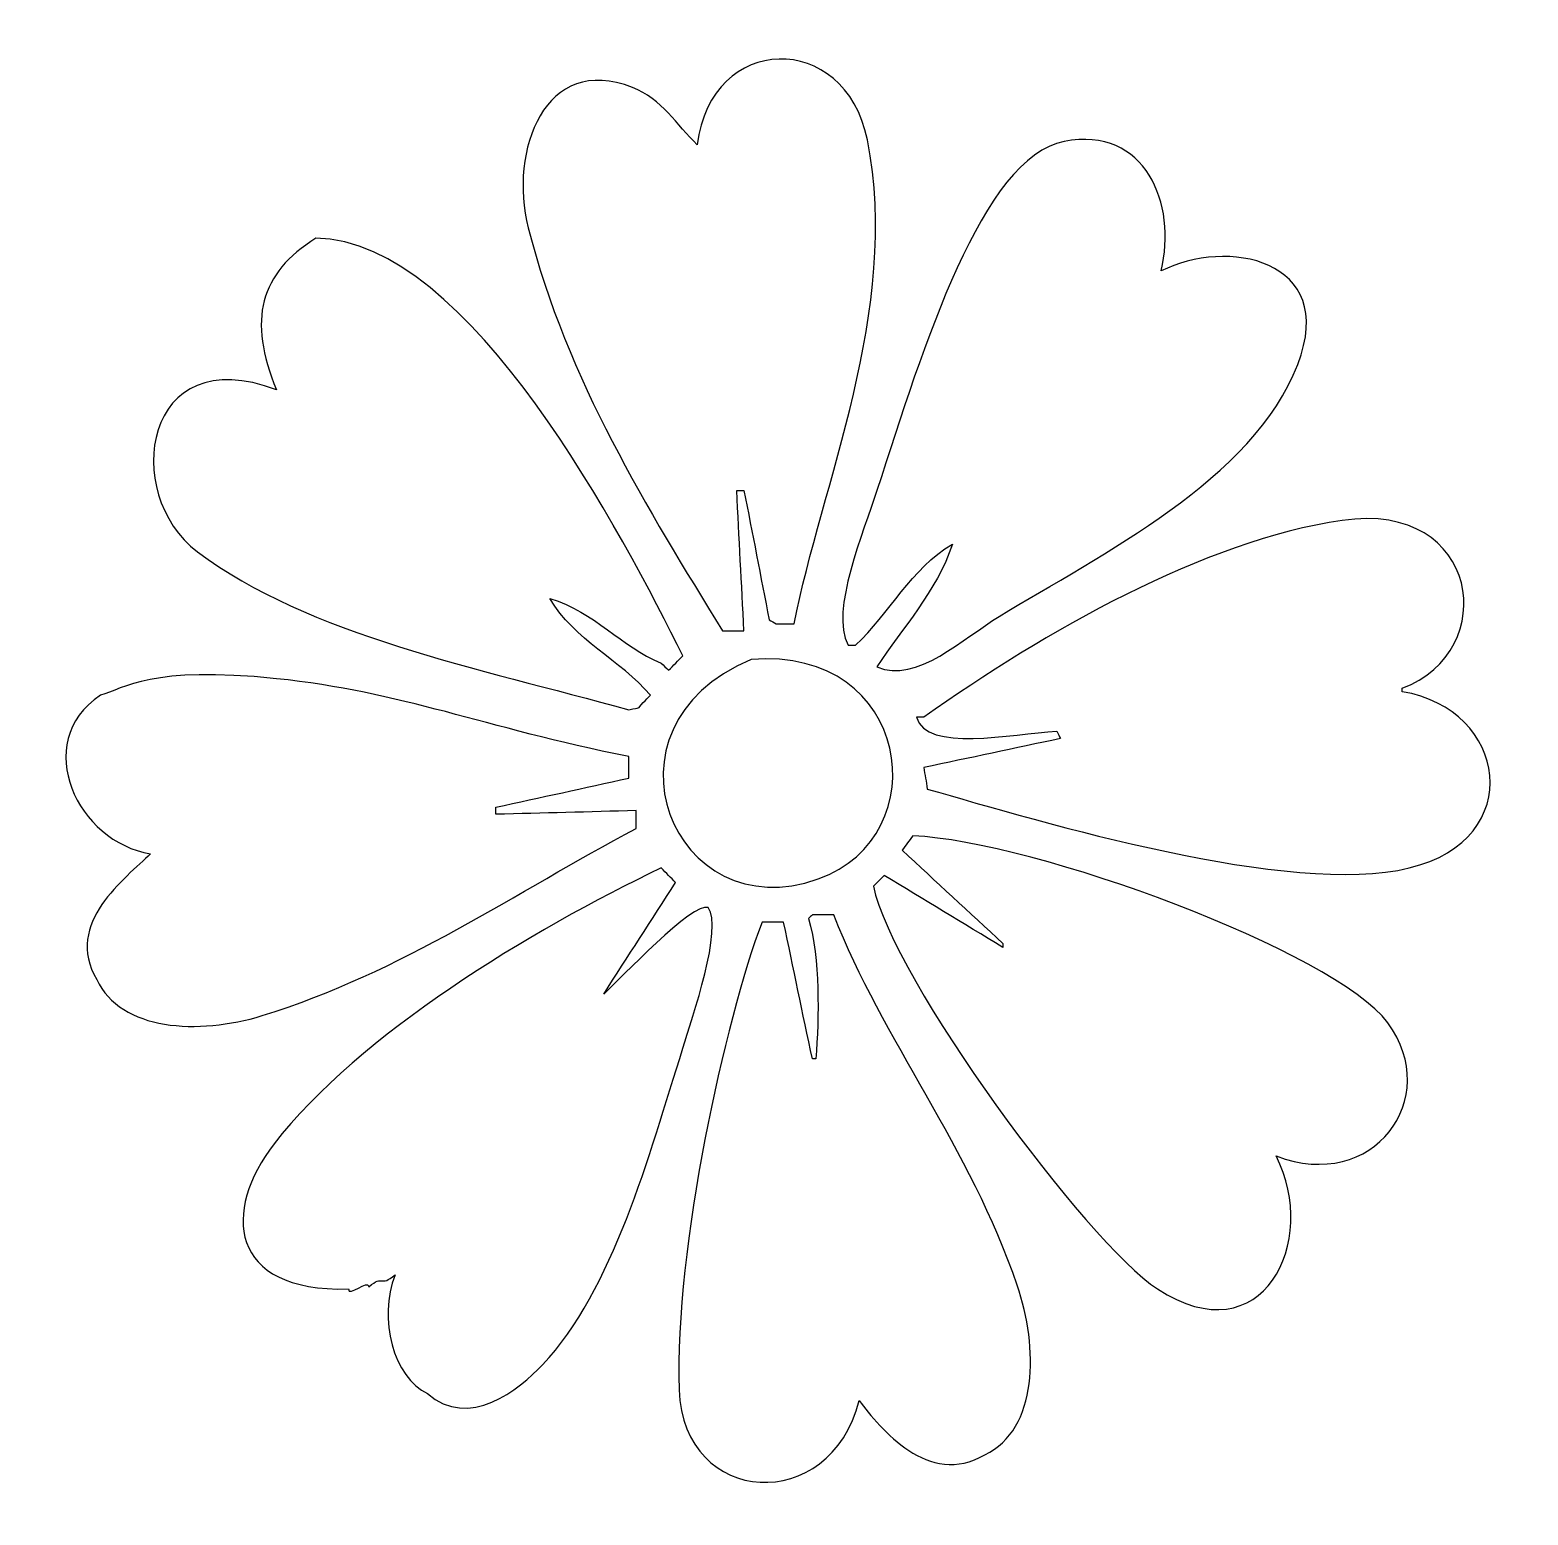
# Model space of a CAD drawing. Header units: centimetres. Extents: x -9.5 to 9.5, y -9.5 to 9.4.
import ezdxf

# ---------------------------------------------------------------- set-up
doc = ezdxf.new("R2010")
doc.units = ezdxf.units.CM
doc.header["$MEASUREMENT"] = 0
doc.layers.add('Camada 1', color=7, linetype='Continuous')

msp = doc.modelspace()

# ---------------------------------------------------------------- linework, layer by layer
at = {"layer": 'Camada 1'}
for points, knots in [([(-0.43277, 1.77645), (-0.52516, 1.77645), (-0.61673, 1.77645), (-0.70754, 1.77645), (-0.70754, 1.77645), (-1.64917, 3.32069), (-2.67916, 4.95325), (-3.17571, 6.90079), (-3.17571, 6.90079), (-3.42638, 7.88097), (-2.96277, 9.12146), (-1.85081, 8.6844), (-1.85081, 8.6844), (-1.47481, 8.53658), (-1.29243, 8.20876), (-1.02571, 7.95489), (-1.02571, 7.95489), (-0.85616, 9.38179), (0.85669, 9.41393), (1.13631, 8.01596), (1.13631, 8.01596), (1.56861, 5.85154), (0.54102, 3.61636), (0.20752, 1.86808), (0.20752, 1.86808), (0.13203, 1.86808), (0.0565, 1.86808), (-0.02222, 1.86808), (-0.02222, 1.86808), (-0.05199, 1.88414), (-0.08167, 1.90179), (-0.1122, 1.91629), (-0.1122, 1.91629), (-0.21909, 2.46586), (-0.32514, 3.0154), (-0.4328, 3.56171), (-0.4328, 3.56171), (-0.46413, 3.56171), (-0.49466, 3.56171), (-0.52519, 3.56171), (-0.52519, 3.56171), (-0.49463, 2.96718), (-0.46409, 2.37264), (-0.43277, 1.77645)], [0, 0, 0, 0, 0.08333333, 0.08333333, 0.08333333, 0.08333333, 0.16666667, 0.16666667, 0.16666667, 0.16666667, 0.25, 0.25, 0.25, 0.25, 0.33333333, 0.33333333, 0.33333333, 0.33333333, 0.41666667, 0.41666667, 0.41666667, 0.41666667, 0.5, 0.5, 0.5, 0.5, 0.58333333, 0.58333333, 0.58333333, 0.58333333, 0.66666667, 0.66666667, 0.66666667, 0.66666667, 0.75, 0.75, 0.75, 0.75, 0.83333333, 0.83333333, 0.83333333, 0.83333333, 1, 1, 1, 1]), ([(3.63825, 7.99665), (4.67306, 8.19591), (5.07637, 7.20607), (4.87232, 6.35123), (4.87232, 6.35123), (5.69338, 6.77062), (7.12681, 6.51191), (6.60928, 5.16217), (6.60928, 5.16217), (6.04696, 3.69834), (4.10259, 2.7438), (2.81388, 1.96127), (2.81388, 1.96127), (2.36882, 1.69132), (1.75655, 1.1), (1.25842, 1.31852), (1.25842, 1.31852), (1.57978, 1.82144), (2.01529, 2.26816), (2.21933, 2.88041), (2.21933, 2.88041), (1.68749, 2.56381), (1.42233, 2.00141), (0.98523, 1.59493), (0.98523, 1.59493), (0.95631, 1.59493), (0.92416, 1.59493), (0.89204, 1.59493), (0.89204, 1.59493), (0.65669, 2.03842), (1.0913, 3.03789), (1.25841, 3.56174), (1.25841, 3.56174), (1.84974, 5.39675), (2.59854, 7.79742), (3.63825, 7.99665)], [0, 0, 0, 0, 0.1, 0.1, 0.1, 0.1, 0.2, 0.2, 0.2, 0.2, 0.3, 0.3, 0.3, 0.3, 0.4, 0.4, 0.4, 0.4, 0.5, 0.5, 0.5, 0.5, 0.6, 0.6, 0.6, 0.6, 0.7, 0.7, 0.7, 0.7, 0.8, 0.8, 0.8, 0.8, 1, 1, 1, 1]), ([(-5.87607, 6.76581), (-3.91969, 6.75938), (-1.94325, 2.92861), (-1.20893, 1.45994), (-1.20893, 1.45994), (-1.27076, 1.39887), (-1.33104, 1.33617), (-1.39128, 1.27674), (-1.39128, 1.27674), (-1.42181, 1.30722), (-1.45478, 1.33617), (-1.48531, 1.36672), (-1.48531, 1.36672), (-2.00273, 1.58204), (-2.32166, 2.00947), (-2.90096, 2.18944), (-2.90096, 2.18944), (-2.58841, 1.65596), (-2.00754, 1.4117), (-1.62188, 0.95857), (-1.62188, 0.95857), (-1.65241, 0.92478), (-1.68295, 0.8975), (-1.71348, 0.86538), (-1.71348, 0.86538), (-1.80264, 0.76897), (-1.72954, 0.81553), (-1.89744, 0.77219), (-1.89744, 0.77219), (-3.80961, 1.30723), (-5.96686, 1.7186), (-7.38172, 2.78234), (-7.38172, 2.78234), (-8.36269, 3.52151), (-8.06945, 5.48995), (-6.37662, 4.83921), (-6.37662, 4.83921), (-6.74697, 5.73584), (-6.58869, 6.32231), (-5.87607, 6.76581)], [0, 0, 0, 0, 0.09090909, 0.09090909, 0.09090909, 0.09090909, 0.18181818, 0.18181818, 0.18181818, 0.18181818, 0.27272727, 0.27272727, 0.27272727, 0.27272727, 0.36363636, 0.36363636, 0.36363636, 0.36363636, 0.45454545, 0.45454545, 0.45454545, 0.45454545, 0.54545455, 0.54545455, 0.54545455, 0.54545455, 0.63636364, 0.63636364, 0.63636364, 0.63636364, 0.72727273, 0.72727273, 0.72727273, 0.72727273, 0.81818182, 0.81818182, 0.81818182, 0.81818182, 1, 1, 1, 1]), ([(7.17334, 3.18083), (8.94089, 3.43793), (9.19476, 1.51612), (7.93664, 1.04691), (7.93664, 1.04691), (7.93664, 1.03085), (7.93664, 1.01476), (7.93664, 1.00354), (7.93664, 1.00354), (9.27675, 0.78502), (9.53708, -0.87005), (8.02662, -1.23642), (8.02662, -1.23642), (6.51617, -1.60599), (3.35056, -0.6483), (1.89794, -0.23375), (1.89794, -0.23375), (1.88508, -0.14056), (1.86899, -0.05055), (1.85296, 0.03943), (1.85296, 0.03943), (2.43462, 0.16154), (3.01311, 0.28689), (3.59159, 0.40733), (3.59159, 0.40733), (3.57714, 0.43792), (3.56111, 0.46683), (3.54658, 0.50052), (3.54658, 0.50052), (2.96812, 0.47004), (1.87867, 0.229), (1.76297, 0.68052), (1.76297, 0.68052), (1.79189, 0.68052), (1.82404, 0.68052), (1.85295, 0.68052), (1.85295, 0.68052), (3.38914, 1.76523), (5.40736, 2.92062), (7.17334, 3.18083)], [0, 0, 0, 0, 0.09090909, 0.09090909, 0.09090909, 0.09090909, 0.18181818, 0.18181818, 0.18181818, 0.18181818, 0.27272727, 0.27272727, 0.27272727, 0.27272727, 0.36363636, 0.36363636, 0.36363636, 0.36363636, 0.45454545, 0.45454545, 0.45454545, 0.45454545, 0.54545455, 0.54545455, 0.54545455, 0.54545455, 0.63636364, 0.63636364, 0.63636364, 0.63636364, 0.72727273, 0.72727273, 0.72727273, 0.72727273, 0.81818182, 0.81818182, 0.81818182, 0.81818182, 1, 1, 1, 1]), ([(-0.34119, 1.41329), (1.69549, 1.5804), (2.03781, -0.83146), (0.51209, -1.37624), (0.51209, -1.37624), (-1.31978, -2.03183), (-2.40198, 0.54722), (-0.34119, 1.41329)], [0, 0, 0, 0, 0.33333333, 0.33333333, 0.33333333, 0.33333333, 1, 1, 1, 1]), ([(-6.37658, 1.16905), (-4.77614, 1.00358), (-3.7453, 0.54723), (-1.8974, 0.17922), (-1.8974, 0.17922), (-1.8974, 0.08603), (-1.8974, -0.00551), (-1.8974, -0.0955), (-1.8974, -0.0955), (-2.45903, -0.21763), (-3.02381, -0.3414), (-3.58706, -0.46351), (-3.58706, -0.46351), (-3.58706, -0.49079), (-3.58706, -0.5246), (-3.58706, -0.55349), (-3.58706, -0.55349), (-2.99331, -0.53899), (-2.39876, -0.52457), (-1.80342, -0.50684), (-1.80342, -0.50684), (-1.80342, -0.58397), (-1.80342, -0.65953), (-1.80342, -0.73502), (-1.80342, -0.73502), (-3.33234, -1.54166), (-4.76808, -2.55885), (-6.55896, -3.11317), (-6.55896, -3.11317), (-7.368, -3.36228), (-8.36027, -3.306), (-8.66234, -2.65526), (-8.66234, -2.65526), (-9.08655, -1.93538), (-8.29356, -1.36811), (-7.97699, -1.05482), (-7.97699, -1.05482), (-8.90253, -0.91499), (-9.51155, 0.35279), (-8.61651, 0.95863), (-8.61651, 0.95863), (-8.31124, 1.04692), (-7.97702, 1.33616), (-6.37658, 1.16905)], [0, 0, 0, 0, 0.08333333, 0.08333333, 0.08333333, 0.08333333, 0.16666667, 0.16666667, 0.16666667, 0.16666667, 0.25, 0.25, 0.25, 0.25, 0.33333333, 0.33333333, 0.33333333, 0.33333333, 0.41666667, 0.41666667, 0.41666667, 0.41666667, 0.5, 0.5, 0.5, 0.5, 0.58333333, 0.58333333, 0.58333333, 0.58333333, 0.66666667, 0.66666667, 0.66666667, 0.66666667, 0.75, 0.75, 0.75, 0.75, 0.83333333, 0.83333333, 0.83333333, 0.83333333, 1, 1, 1, 1]), ([(1.71642, -0.82826), (3.25415, -0.89576), (7.07537, -2.29373), (7.75337, -3.20321), (7.75337, -3.20321), (8.4637, -4.16576), (7.56697, -5.36925), (6.33457, -4.89686), (6.33457, -4.89686), (6.89054, -5.98795), (6.15936, -7.45342), (4.82568, -6.58728), (4.82568, -6.58728), (3.92903, -6.00559), (1.44806, -2.63605), (1.21346, -1.46624), (1.21346, -1.46624), (1.25844, -1.42123), (1.30509, -1.37626), (1.35009, -1.33125), (1.35009, -1.33125), (1.85301, -1.63491), (2.35754, -1.94342), (2.86054, -2.24552), (2.86054, -2.24552), (2.86054, -2.23266), (2.86054, -2.2166), (2.86054, -2.19731), (2.86054, -2.19731), (2.43467, -1.80205), (2.00403, -1.40517), (1.57982, -1.01145), (1.57982, -1.01145), (1.62479, -0.94717), (1.6698, -0.88774), (1.71642, -0.82826)], [0, 0, 0, 0, 0.1, 0.1, 0.1, 0.1, 0.2, 0.2, 0.2, 0.2, 0.3, 0.3, 0.3, 0.3, 0.4, 0.4, 0.4, 0.4, 0.5, 0.5, 0.5, 0.5, 0.6, 0.6, 0.6, 0.6, 0.7, 0.7, 0.7, 0.7, 0.8, 0.8, 0.8, 0.8, 1, 1, 1, 1]), ([(-5.46228, -6.58727), (-6.99766, -6.62585), (-7.06433, -5.59101), (-6.40795, -4.74257), (-6.40795, -4.74257), (-5.32975, -3.35269), (-3.13714, -2.02376), (-1.4853, -1.23639), (-1.4853, -1.23639), (-1.4218, -1.30066), (-1.36158, -1.36172), (-1.30128, -1.4212), (-1.30128, -1.4212), (-1.60658, -1.8952), (-1.91271, -2.36761), (-2.21639, -2.84003), (-2.21639, -2.84003), (-2.00589, -2.64884), (-1.07469, -1.65417), (-0.8899, -1.74092), (-0.8899, -1.74092), (-0.69226, -1.98516), (-1.09159, -3.147), (-1.20888, -3.52622), (-1.20888, -3.52622), (-1.64595, -4.90811), (-2.09505, -6.59854), (-2.99328, -7.54979), (-2.99328, -7.54979), (-3.29139, -7.86472), (-3.93252, -8.38214), (-4.45714, -7.91616), (-4.45714, -7.91616), (-4.88539, -7.71846), (-5.0919, -6.96646), (-4.86693, -6.40571), (-4.86693, -6.40571), (-5.06537, -6.57605), (-5.00589, -6.39288), (-5.20356, -6.55996), (-5.20356, -6.55996), (-5.20357, -6.45548), (-5.46228, -6.69818), (-5.46228, -6.58727)], [0, 0, 0, 0, 0.08333333, 0.08333333, 0.08333333, 0.08333333, 0.16666667, 0.16666667, 0.16666667, 0.16666667, 0.25, 0.25, 0.25, 0.25, 0.33333333, 0.33333333, 0.33333333, 0.33333333, 0.41666667, 0.41666667, 0.41666667, 0.41666667, 0.5, 0.5, 0.5, 0.5, 0.58333333, 0.58333333, 0.58333333, 0.58333333, 0.66666667, 0.66666667, 0.66666667, 0.66666667, 0.75, 0.75, 0.75, 0.75, 0.83333333, 0.83333333, 0.83333333, 0.83333333, 1, 1, 1, 1]), ([(0.07182, -1.92414), (0.19311, -2.50427), (0.3136, -3.08431), (0.43734, -3.66441), (0.43734, -3.66441), (0.45258, -3.66441), (0.46708, -3.66441), (0.48153, -3.66441), (0.48153, -3.66441), (0.52328, -3.13093), (0.53532, -2.39012), (0.38996, -1.87913), (0.38996, -1.87913), (0.4052, -1.86307), (0.42044, -1.84698), (0.43735, -1.83412), (0.43735, -1.83412), (0.52818, -1.83412), (0.61814, -1.83412), (0.70889, -1.83412), (0.70889, -1.83412), (1.33556, -3.4298), (2.44109, -4.77954), (3.04207, -6.54069), (3.04207, -6.54069), (3.31202, -7.32962), (3.31366, -8.37087), (2.6307, -8.6939), (2.6307, -8.6939), (1.91246, -9.11647), (1.30344, -8.35968), (1.03026, -8.0045), (1.03026, -8.0045), (0.67117, -9.46032), (-1.20483, -9.3639), (-1.25624, -7.86951), (-1.25624, -7.86951), (-1.31731, -6.05862), (-0.67455, -3.17591), (-0.20296, -1.92411), (-0.20296, -1.92411), (-0.1122, -1.92414), (-0.02221, -1.92414), (0.07182, -1.92414)], [0, 0, 0, 0, 0.08333333, 0.08333333, 0.08333333, 0.08333333, 0.16666667, 0.16666667, 0.16666667, 0.16666667, 0.25, 0.25, 0.25, 0.25, 0.33333333, 0.33333333, 0.33333333, 0.33333333, 0.41666667, 0.41666667, 0.41666667, 0.41666667, 0.5, 0.5, 0.5, 0.5, 0.58333333, 0.58333333, 0.58333333, 0.58333333, 0.66666667, 0.66666667, 0.66666667, 0.66666667, 0.75, 0.75, 0.75, 0.75, 0.83333333, 0.83333333, 0.83333333, 0.83333333, 1, 1, 1, 1])]:
    msp.add_open_spline(points, degree=3, knots=knots, dxfattribs=at)

doc.saveas('drawing.dxf')
